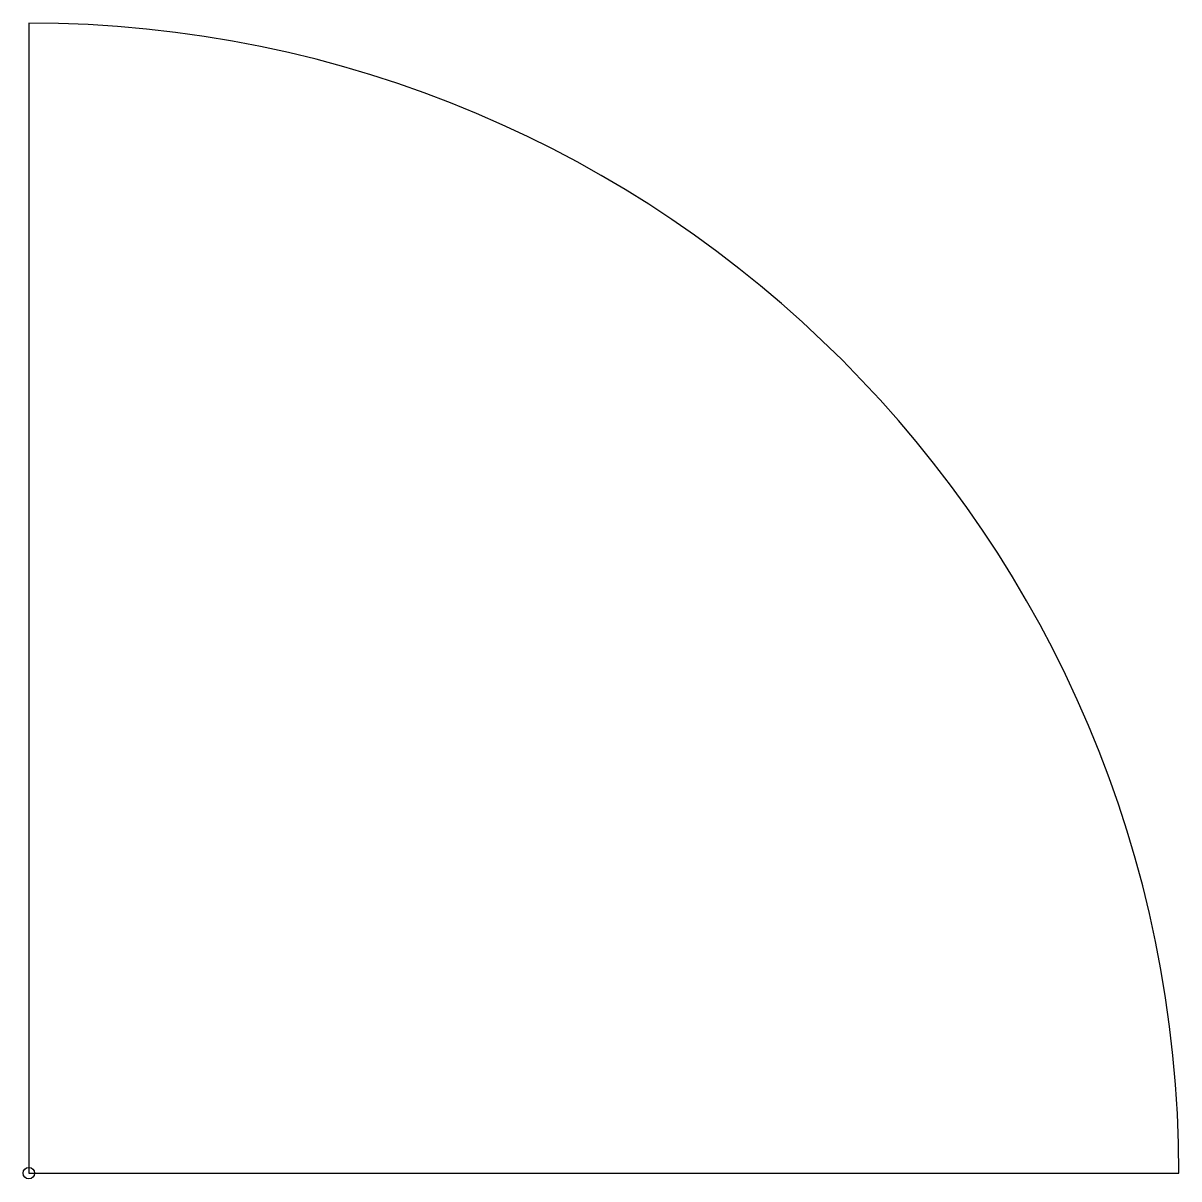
# Model space of a CAD drawing. Header units: millimetres. Extents: x -1 to 135, y -1 to 135.
import ezdxf

# ---------------------------------------------------------------- set-up
doc = ezdxf.new("R2010")
doc.units = ezdxf.units.MM
doc.layers.add('CUT_INNER', color=6, linetype='Continuous')
doc.layers.add('CUT_OUTER', color=1, linetype='Continuous')

msp = doc.modelspace()

# ---------------------------------------------------------------- linework, layer by layer
at = {"layer": 'CUT_INNER'}
msp.add_circle((0, 0), 0.675, dxfattribs=at)
at = {"layer": 'CUT_OUTER'}
for points in [[(0, 135), (0, 135), (0, 0)], [(0, 0), (135, 0), (135, 0)]]:
    msp.add_lwpolyline(points, dxfattribs=at)
msp.add_arc((0, 0), 135, 360, 90, dxfattribs=at)

doc.saveas('drawing.dxf')
